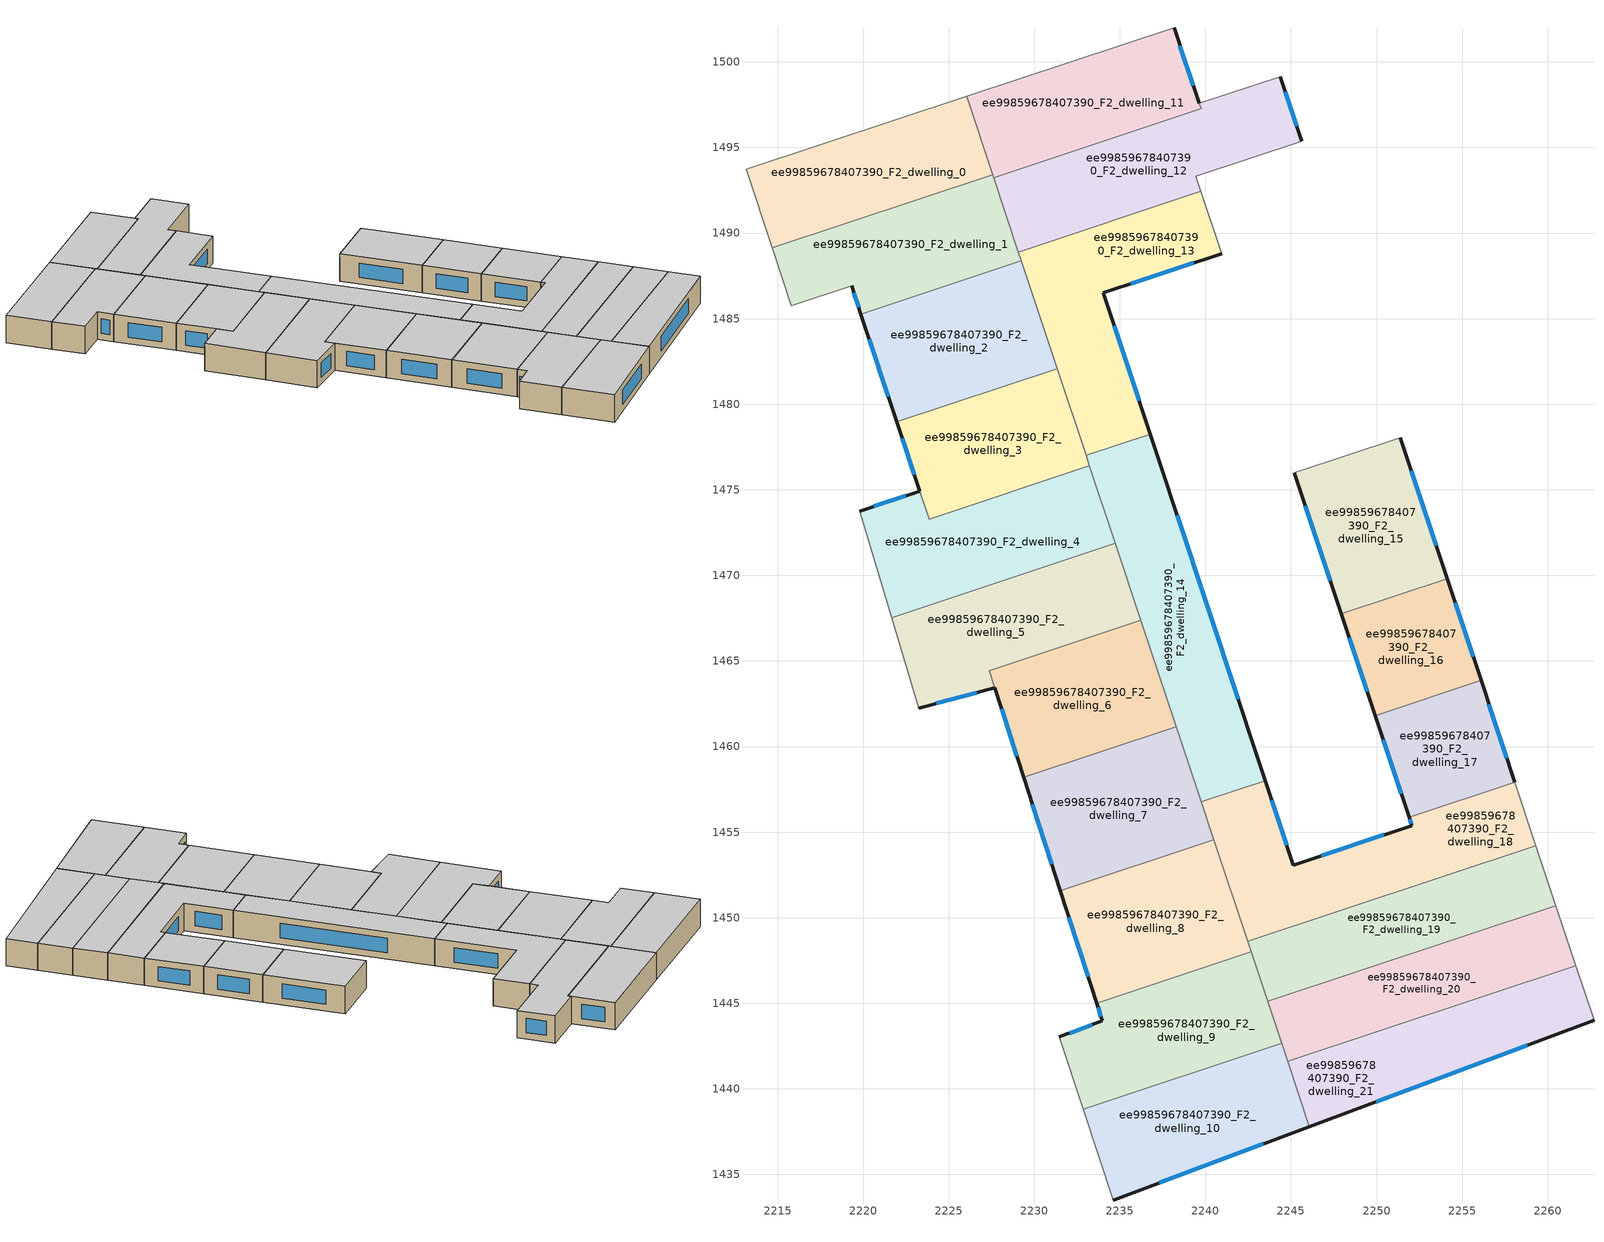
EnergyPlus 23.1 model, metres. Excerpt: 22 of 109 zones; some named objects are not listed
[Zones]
ee99859678407390_F2_dwelling_0
 floor to ee99859678407390_F1_dwelling_0 (EU_floor_Construction): 2226.05,1497.98 2227.57,1493.42 2214.68,1489.13 2213.16,1493.72 z6
 wall adiabatic (EU_wall_Construction): 2214.68,1489.13 2227.57,1493.42 2226.05,1497.98 2213.16,1493.72 2214.68,1489.13 z6:9
 ceiling to ee99859678407390_F3_dwelling_0 (EU_floor_Construction): 2227.57,1493.42 2226.05,1497.98 2213.16,1493.72 2214.68,1489.13 z9
ee99859678407390_F2_dwelling_1
 floor to ee99859678407390_F1_dwelling_1 (EU_floor_Construction): 2227.57,1493.42 2229.24,1488.39 2219.87,1485.27 2219.33,1486.91 2215.81,1485.75 2214.68,1489.13 z6
 wall outside (EU_wall_Construction): 2219.33,1486.91 2219.87,1485.27 z6:9
 wall adiabatic (EU_wall_Construction): 2227.57,1493.42 2214.68,1489.13 2215.81,1485.75 2219.33,1486.91 z6:9
 wall to ee99859678407390_F2_dwelling_2 (EU_wall_Construction): 2219.87,1485.27 2229.24,1488.39 z6:9
 wall to ee99859678407390_F2_dwelling_12 (EU_wall_Construction): 2229.07,1488.89 2227.63,1493.23 z6:9
 wall to ee99859678407390_F2_dwelling_11 (EU_wall_Construction): 2227.63,1493.23 2227.57,1493.42 z6:9
 wall to ee99859678407390_F2_dwelling_13 (EU_wall_Construction): 2229.24,1488.39 2229.07,1488.89 z6:9
 window (EU_Window_Construction): 2219.45,1486.52 2219.74,1485.66 z6.7:8.3
 ceiling to ee99859678407390_F3_dwelling_1 (EU_floor_Construction): 2229.24,1488.39 2227.57,1493.42 2214.68,1489.13 2215.81,1485.75 2219.33,1486.91 2219.87,1485.27 z9
ee99859678407390_F2_dwelling_10
 floor to ee99859678407390_F1_dwelling_10 (EU_floor_Construction): 2244.45,1442.67 2246.07,1437.79 2234.62,1433.5 2232.87,1438.82 z6
 wall outside (EU_wall_Construction): 2234.62,1433.5 2246.07,1437.79 z6:9
 wall to ee99859678407390_F2_dwelling_9 (EU_wall_Construction): 2244.45,1442.67 2232.87,1438.82 z6:9
 wall adiabatic (EU_wall_Construction): 2232.87,1438.82 2234.62,1433.5 z6:9
 wall to ee99859678407390_F2_dwelling_21 (EU_wall_Construction): 2246.07,1437.79 2244.8,1441.6 z6:9
 wall to ee99859678407390_F2_dwelling_20 (EU_wall_Construction): 2244.8,1441.6 2244.45,1442.67 z6:9
 window (EU_Window_Construction): 2237.31,1434.51 2243.38,1436.78 z6.7:8.3
 ceiling to ee99859678407390_F3_dwelling_10 (EU_floor_Construction): 2246.07,1437.79 2244.45,1442.67 2232.87,1438.82 2234.62,1433.5 z9
ee99859678407390_F2_dwelling_11
 floor to ee99859678407390_F1_dwelling_11 (EU_floor_Construction): 2238.17,1501.99 2239.74,1497.25 2227.63,1493.23 2226.05,1497.98 z6
 wall outside (EU_wall_Construction): 2239.64,1497.58 2238.17,1501.99 z6:9
 wall adiabatic (EU_wall_Construction): 2238.17,1501.99 2226.05,1497.98 2227.57,1493.42 z6:9
 wall to ee99859678407390_F2_dwelling_12 (EU_wall_Construction): 2227.63,1493.23 2239.74,1497.25 / 2239.75,1497.25 2239.64,1497.58 z6:9
 window (EU_Window_Construction): 2239.29,1498.62 2238.51,1500.95 z6.7:8.3
 ceiling to ee99859678407390_F3_dwelling_11 (EU_floor_Construction): 2239.74,1497.25 2238.17,1501.99 2226.05,1497.98 2227.63,1493.23 z9
ee99859678407390_F2_dwelling_12
 floor to ee99859678407390_F1_dwelling_12 (EU_floor_Construction): 2244.37,1499.14 2245.63,1495.35 2239.45,1493.31 2239.73,1492.44 2229.07,1488.89 2227.63,1493.23 2239.75,1497.25 2239.64,1497.58 z6
 wall outside (EU_wall_Construction): 2245.63,1495.35 2244.37,1499.14 z6:9
 wall adiabatic (EU_wall_Construction): 2244.37,1499.14 2239.64,1497.58 / 2239.73,1492.44 2239.45,1493.31 2245.63,1495.35 z6:9
 wall to ee99859678407390_F2_dwelling_13 (EU_wall_Construction): 2229.07,1488.89 2239.73,1492.44 z6:9
 window (EU_Window_Construction): 2245.34,1496.24 2244.67,1498.25 z6.7:8.3
 ceiling to ee99859678407390_F3_dwelling_12 (EU_floor_Construction): 2245.63,1495.35 2244.37,1499.14 2239.64,1497.58 2239.75,1497.25 2227.63,1493.23 2229.07,1488.89 2239.73,1492.44 2239.45,1493.31 z9
ee99859678407390_F2_dwelling_13
 floor to ee99859678407390_F1_dwelling_13 (EU_floor_Construction): 2239.73,1492.44 2240.94,1488.8 2234.02,1486.51 2236.77,1478.25 2233.03,1477.01 2229.07,1488.89 z6
 wall outside (EU_wall_Construction): 2236.77,1478.25 2234.02,1486.51 2240.94,1488.8 z6:9
 wall adiabatic (EU_wall_Construction): 2240.94,1488.8 2239.73,1492.44 z6:9
 wall to ee99859678407390_F2_dwelling_14 (EU_wall_Construction): 2233.03,1477.01 2236.77,1478.25 z6:9
 wall to ee99859678407390_F2_dwelling_2 (EU_wall_Construction): 2229.24,1488.39 2231.34,1482.09 z6:9
 wall to ee99859678407390_F2_dwelling_3 (EU_wall_Construction): 2231.34,1482.09 2233.03,1477.01 z6:9
 window (EU_Window_Construction): 2235.64,1487.05 2239.32,1488.26 / 2236.12,1480.19 2234.66,1484.57 z6.7:8.3
 ceiling to ee99859678407390_F3_dwelling_13 (EU_floor_Construction): 2236.77,1478.25 2234.02,1486.51 2240.94,1488.8 2239.73,1492.44 2229.07,1488.89 2233.03,1477.01 z9
ee99859678407390_F2_dwelling_14
 floor to ee99859678407390_F1_dwelling_14 (EU_floor_Construction): 2236.77,1478.25 2243.49,1458.01 2239.75,1456.77 2233.03,1477.01 z6
 wall outside (EU_wall_Construction): 2243.49,1458.01 2236.77,1478.25 z6:9
 wall to ee99859678407390_F2_dwelling_18 (EU_wall_Construction): 2239.75,1456.77 2243.49,1458.01 z6:9
 wall to ee99859678407390_F2_dwelling_6 (EU_wall_Construction): 2236.23,1467.37 2238.3,1461.16 z6:9
 wall to ee99859678407390_F2_dwelling_4 (EU_wall_Construction): 2233.23,1476.4 2234.74,1471.87 z6:9
 wall to ee99859678407390_F2_dwelling_7 (EU_wall_Construction): 2238.3,1461.16 2239.75,1456.77 z6:9
 wall to ee99859678407390_F2_dwelling_5 (EU_wall_Construction): 2234.74,1471.86 2236.23,1467.38 z6:9
 wall to ee99859678407390_F2_dwelling_3 (EU_wall_Construction): 2233.03,1477.01 2233.23,1476.4 z6:9
 window (EU_Window_Construction): 2241.91,1462.77 2238.35,1473.5 z6.7:8.3
 ceiling to ee99859678407390_F3_dwelling_14 (EU_floor_Construction): 2243.49,1458.01 2236.77,1478.25 2233.03,1477.01 2239.75,1456.77 z9
ee99859678407390_F2_dwelling_15
 floor to ee99859678407390_F1_dwelling_15 (EU_floor_Construction): 2251.38,1478.05 2254.12,1469.81 2247.94,1467.75 2245.2,1476 z6
 wall outside (EU_wall_Construction): 2254.12,1469.81 2251.38,1478.05 / 2245.2,1476 2247.94,1467.75 z6:9
 wall adiabatic (EU_wall_Construction): 2251.38,1478.05 2245.2,1476 z6:9
 wall to ee99859678407390_F2_dwelling_16 (EU_wall_Construction): 2247.94,1467.75 2254.12,1469.81 z6:9
 window (EU_Window_Construction): 2253.48,1471.75 2252.03,1476.12 / 2245.84,1474.07 2247.3,1469.69 z6.7:8.3
 ceiling to ee99859678407390_F3_dwelling_15 (EU_floor_Construction): 2254.12,1469.81 2251.38,1478.05 2245.2,1476 2247.94,1467.75 z9
ee99859678407390_F2_dwelling_16
 floor to ee99859678407390_F1_dwelling_16 (EU_floor_Construction): 2254.12,1469.81 2256.1,1463.86 2249.92,1461.8 2247.94,1467.75 z6
 wall outside (EU_wall_Construction): 2247.94,1467.75 2249.92,1461.8 / 2256.1,1463.86 2254.12,1469.81 z6:9
 wall to ee99859678407390_F2_dwelling_17 (EU_wall_Construction): 2249.92,1461.8 2256.1,1463.86 z6:9
 window (EU_Window_Construction): 2248.41,1466.36 2249.46,1463.2 / 2255.64,1465.26 2254.59,1468.41 z6.7:8.3
 ceiling to ee99859678407390_F3_dwelling_16 (EU_floor_Construction): 2256.1,1463.86 2254.12,1469.81 2247.94,1467.75 2249.92,1461.8 z9
ee99859678407390_F2_dwelling_17
 floor to ee99859678407390_F1_dwelling_17 (EU_floor_Construction): 2256.1,1463.86 2258.08,1457.91 2251.9,1455.86 2249.92,1461.8 z6
 wall outside (EU_wall_Construction): 2249.92,1461.8 2251.9,1455.86 / 2258.08,1457.91 2256.1,1463.86 z6:9
 wall to ee99859678407390_F2_dwelling_18 (EU_wall_Construction): 2251.9,1455.86 2258.08,1457.91 z6:9
 window (EU_Window_Construction): 2250.38,1460.41 2251.43,1457.25 / 2257.62,1459.31 2256.57,1462.46 z6.7:8.3
 ceiling to ee99859678407390_F3_dwelling_17 (EU_floor_Construction): 2258.08,1457.91 2256.1,1463.86 2249.92,1461.8 2251.9,1455.86 z9
ee99859678407390_F2_dwelling_18
 floor to ee99859678407390_F1_dwelling_18 (EU_floor_Construction): 2258.08,1457.91 2259.31,1454.21 2242.47,1448.61 2239.75,1456.77 2243.49,1458.01 2245.14,1453.08 2252.06,1455.38 2251.9,1455.86 z6
 wall outside (EU_wall_Construction): 2251.9,1455.86 2252.06,1455.38 2245.14,1453.08 2243.49,1458.01 z6:9
 wall adiabatic (EU_wall_Construction): 2259.31,1454.21 2258.08,1457.91 z6:9
 wall to ee99859678407390_F2_dwelling_19 (EU_wall_Construction): 2242.47,1448.61 2259.31,1454.21 z6:9
 wall to ee99859678407390_F2_dwelling_8 (EU_wall_Construction): 2240.49,1454.56 2242.47,1448.61 z6:9
 wall to ee99859678407390_F2_dwelling_7 (EU_wall_Construction): 2239.75,1456.77 2240.49,1454.56 z6:9
 window (EU_Window_Construction): 2244.75,1454.24 2243.88,1456.86 / 2250.43,1454.84 2246.76,1453.62 / 2251.94,1455.74 2252.02,1455.49 z6.7:8.3
 ceiling to ee99859678407390_F3_dwelling_18 (EU_floor_Construction): 2259.31,1454.21 2258.08,1457.91 2251.9,1455.86 2252.06,1455.38 2245.14,1453.08 2243.49,1458.01 2239.75,1456.77 2242.47,1448.61 z9
ee99859678407390_F2_dwelling_19
 floor to ee99859678407390_F1_dwelling_19 (EU_floor_Construction): 2259.31,1454.21 2260.48,1450.71 2243.63,1445.11 2242.47,1448.61 z6
 wall adiabatic (EU_wall_Construction): 2260.48,1450.71 2259.31,1454.21 z6:9
 wall to ee99859678407390_F2_dwelling_20 (EU_wall_Construction): 2243.63,1445.11 2260.48,1450.71 z6:9
 wall to ee99859678407390_F2_dwelling_9 (EU_wall_Construction): 2242.67,1448 2243.63,1445.11 z6:9
 wall to ee99859678407390_F2_dwelling_8 (EU_wall_Construction): 2242.47,1448.61 2242.67,1448 z6:9
 ceiling to ee99859678407390_F3_dwelling_19 (EU_floor_Construction): 2260.48,1450.71 2259.31,1454.21 2242.47,1448.61 2243.63,1445.11 z9
ee99859678407390_F2_dwelling_2
 floor to ee99859678407390_F1_dwelling_2 (EU_floor_Construction): 2229.24,1488.39 2231.34,1482.09 2221.97,1478.97 2219.87,1485.27 z6
 wall outside (EU_wall_Construction): 2219.87,1485.27 2221.97,1478.97 z6:9
 wall to ee99859678407390_F2_dwelling_3 (EU_wall_Construction): 2221.97,1478.97 2231.34,1482.09 z6:9
 window (EU_Window_Construction): 2220.36,1483.79 2221.48,1480.45 z6.7:8.3
 ceiling to ee99859678407390_F3_dwelling_2 (EU_floor_Construction): 2231.34,1482.09 2229.24,1488.39 2219.87,1485.27 2221.97,1478.97 z9
ee99859678407390_F2_dwelling_20
 floor to ee99859678407390_F1_dwelling_20 (EU_floor_Construction): 2260.48,1450.71 2261.64,1447.2 2244.8,1441.6 2243.63,1445.11 z6
 wall adiabatic (EU_wall_Construction): 2261.64,1447.2 2260.48,1450.71 z6:9
 wall to ee99859678407390_F2_dwelling_21 (EU_wall_Construction): 2244.8,1441.6 2261.64,1447.2 z6:9
 wall to ee99859678407390_F2_dwelling_9 (EU_wall_Construction): 2243.63,1445.11 2244.45,1442.67 z6:9
 ceiling to ee99859678407390_F3_dwelling_20 (EU_floor_Construction): 2261.64,1447.2 2260.48,1450.71 2243.63,1445.11 2244.8,1441.6 z9
ee99859678407390_F2_dwelling_21
 floor to ee99859678407390_F1_dwelling_21 (EU_floor_Construction): 2261.64,1447.2 2262.7,1444.01 2246.07,1437.79 2244.8,1441.6 z6
 wall outside (EU_wall_Construction): 2246.07,1437.79 2262.7,1444.01 z6:9
 wall adiabatic (EU_wall_Construction): 2262.7,1444.01 2261.64,1447.2 z6:9
 window (EU_Window_Construction): 2249.97,1439.25 2258.8,1442.55 z6.7:8.3
 ceiling to ee99859678407390_F3_dwelling_21 (EU_floor_Construction): 2262.7,1444.01 2261.64,1447.2 2244.8,1441.6 2246.07,1437.79 z9
ee99859678407390_F2_dwelling_3
 floor to ee99859678407390_F1_dwelling_3 (EU_floor_Construction): 2231.34,1482.09 2233.23,1476.4 2223.86,1473.29 2221.97,1478.97 z6
 wall outside (EU_wall_Construction): 2221.97,1478.97 2223.32,1474.92 z6:9
 wall to ee99859678407390_F2_dwelling_4 (EU_wall_Construction): 2223.32,1474.91 2223.86,1473.29 2233.23,1476.4 z6:9
 window (EU_Window_Construction): 2222.28,1478.02 2223,1475.87 z6.7:8.3
 ceiling to ee99859678407390_F3_dwelling_3 (EU_floor_Construction): 2233.23,1476.4 2231.34,1482.09 2221.97,1478.97 2223.86,1473.29 z9
ee99859678407390_F2_dwelling_4
 floor to ee99859678407390_F1_dwelling_4 (EU_floor_Construction): 2233.23,1476.4 2234.74,1471.87 2221.66,1467.52 2219.8,1473.75 2223.32,1474.91 2223.86,1473.29 z6
 wall outside (EU_wall_Construction): 2223.32,1474.91 2219.8,1473.75 z6:9
 wall adiabatic (EU_wall_Construction): 2219.8,1473.75 2221.66,1467.52 z6:9
 wall to ee99859678407390_F2_dwelling_5 (EU_wall_Construction): 2221.66,1467.52 2234.74,1471.87 z6:9
 window (EU_Window_Construction): 2222.49,1474.64 2220.63,1474.03 z6.7:8.3
 ceiling to ee99859678407390_F3_dwelling_4 (EU_floor_Construction): 2234.74,1471.87 2233.23,1476.4 2223.86,1473.29 2223.32,1474.91 2219.8,1473.75 2221.66,1467.52 z9
ee99859678407390_F2_dwelling_5
 floor to ee99859678407390_F1_dwelling_5 (EU_floor_Construction): 2234.74,1471.87 2236.23,1467.38 2227.37,1464.43 2227.69,1463.43 2223.24,1462.24 2221.66,1467.52 z6
 wall outside (EU_wall_Construction): 2223.24,1462.24 2227.69,1463.43 z6:9
 wall adiabatic (EU_wall_Construction): 2221.66,1467.52 2223.24,1462.24 z6:9
 wall to ee99859678407390_F2_dwelling_6 (EU_wall_Construction): 2227.69,1463.43 2227.37,1464.43 2236.23,1467.38 z6:9
 window (EU_Window_Construction): 2224.28,1462.52 2226.65,1463.15 z6.7:8.3
 ceiling to ee99859678407390_F3_dwelling_5 (EU_floor_Construction): 2236.23,1467.38 2234.74,1471.87 2221.66,1467.52 2223.24,1462.24 2227.69,1463.43 2227.37,1464.43 z9
ee99859678407390_F2_dwelling_6
 floor to ee99859678407390_F1_dwelling_6 (EU_floor_Construction): 2236.23,1467.38 2238.3,1461.16 2229.38,1458.2 2227.37,1464.43 z6
 wall outside (EU_wall_Construction): 2227.69,1463.43 2229.38,1458.2 z6:9
 wall to ee99859678407390_F2_dwelling_7 (EU_wall_Construction): 2229.38,1458.2 2238.3,1461.16 z6:9
 window (EU_Window_Construction): 2228.09,1462.2 2228.98,1459.42 z6.7:8.3
 ceiling to ee99859678407390_F3_dwelling_6 (EU_floor_Construction): 2238.3,1461.16 2236.23,1467.38 2227.37,1464.43 2229.38,1458.2 z9
ee99859678407390_F2_dwelling_7
 floor to ee99859678407390_F1_dwelling_7 (EU_floor_Construction): 2238.3,1461.16 2240.49,1454.56 2231.52,1451.58 2229.38,1458.2 z6
 wall outside (EU_wall_Construction): 2229.38,1458.2 2231.52,1451.58 z6:9
 wall to ee99859678407390_F2_dwelling_8 (EU_wall_Construction): 2231.52,1451.58 2240.49,1454.56 z6:9
 window (EU_Window_Construction): 2229.88,1456.64 2231.02,1453.13 z6.7:8.3
 ceiling to ee99859678407390_F3_dwelling_7 (EU_floor_Construction): 2240.49,1454.56 2238.3,1461.16 2229.38,1458.2 2231.52,1451.58 z9
ee99859678407390_F2_dwelling_8
 floor to ee99859678407390_F1_dwelling_8 (EU_floor_Construction): 2240.49,1454.56 2242.67,1448 2233.65,1445 2231.52,1451.58 z6
 wall outside (EU_wall_Construction): 2231.52,1451.58 2233.65,1445 z6:9
 wall to ee99859678407390_F2_dwelling_9 (EU_wall_Construction): 2233.65,1445 2242.67,1448 z6:9
 window (EU_Window_Construction): 2232.02,1450.03 2233.15,1446.54 z6.7:8.3
 ceiling to ee99859678407390_F3_dwelling_8 (EU_floor_Construction): 2242.67,1448 2240.49,1454.56 2231.52,1451.58 2233.65,1445 z9
ee99859678407390_F2_dwelling_9
 floor to ee99859678407390_F1_dwelling_9 (EU_floor_Construction): 2242.67,1448 2244.45,1442.67 2232.87,1438.82 2231.47,1443.04 2233.98,1443.98 2233.65,1445 z6
 wall outside (EU_wall_Construction): 2233.65,1445 2233.98,1443.98 2231.47,1443.04 z6:9
 wall adiabatic (EU_wall_Construction): 2231.47,1443.04 2232.87,1438.82 z6:9
 window (EU_Window_Construction): 2233.39,1443.76 2232.06,1443.26 / 2233.72,1444.76 2233.9,1444.22 z6.7:8.3
 ceiling to ee99859678407390_F3_dwelling_9 (EU_floor_Construction): 2244.45,1442.67 2242.67,1448 2233.65,1445 2233.98,1443.98 2231.47,1443.04 2232.87,1438.82 z9
[Building]
EU S2 Campaign: North Axis=0; Terrain=City; Solar Distribution=FullExterior
[Site:Location]
Budapest.Ferenc.Liszt.Intl.AP: Latitude=47.437; Longitude=19.256; Time Zone=1; Elevation=185
[SizingPeriod:WeatherFileDays]
AnnualSizingPeriod: Begin Month=1; Begin Day of Month=1; End Month=12; End Day of Month=31; Day of Week for Start Day=Monday; Use Weather File Daylight Saving Period=No; Use Weather File Rain and Snow Indicators=No
[MATERIAL]
EU_InternalMass_Material: Roughness=MediumRough; Thickness=0.1; Conductivity=1; Density=1800; Specific Heat=900; Thermal Absorptance=0.9; Solar Absorptance=0.7; Visible Absorptance=0.7
[MATERIAL:NOMASS] Roughness=MediumRough; Thermal Absorptance=0.9; Solar Absorptance=0.7; Visible Absorptance=0.7
Name | Thermal Resistance
EU_wall_NoMass | 0.832559
EU_floor_NoMass | 0.872794
[WINDOWMATERIAL:SIMPLEGLAZINGSYSTEM]
EU_Window_SimpleGlazing: UFactor=2.79869; Solar Heat Gain Coefficient=0.75; Visible Transmittance=0.75
[CONSTRUCTION]
EU_wall_Construction: EU_wall_NoMass
EU_floor_Construction: EU_floor_NoMass
EU_Window_Construction: EU_Window_SimpleGlazing
EU_InternalMass_Construction: EU_InternalMass_Material
[ZONE] Type=1; Multiplier=1; Ceiling Height=autocalculate; Floor Area=autocalculate; Part of Total Floor Area=Yes
Name | Volume
ee99859678407390_F2_dwelling_0 | 196.635
ee99859678407390_F2_dwelling_1 | 196.613
ee99859678407390_F2_dwelling_10 | 196.616
ee99859678407390_F2_dwelling_11 | 191.482
ee99859678407390_F2_dwelling_12 | 230.436
ee99859678407390_F2_dwelling_13 | 231.798
ee99859678407390_F2_dwelling_14 | 252.168
ee99859678407390_F2_dwelling_15 | 169.916
ee99859678407390_F2_dwelling_16 | 122.53
ee99859678407390_F2_dwelling_17 | 122.511
ee99859678407390_F2_dwelling_18 | 252.234
ee99859678407390_F2_dwelling_19; ee99859678407390_F2_dwelling_21 | 196.64
ee99859678407390_F2_dwelling_2 | 196.642
ee99859678407390_F2_dwelling_20 | 196.612
ee99859678407390_F2_dwelling_3 | 177.378
ee99859678407390_F2_dwelling_4 | 215.825
ee99859678407390_F2_dwelling_5 | 209.235
ee99859678407390_F2_dwelling_6 | 184.004
ee99859678407390_F2_dwelling_7 | 196.633
ee99859678407390_F2_dwelling_8 | 196.632
ee99859678407390_F2_dwelling_9 | 196.629
[INTERNALMASS] Construction=EU_InternalMass_Construction
Name | Zone or ZoneList | Surface Area
ee99859678407390_F2_dwelling_0_EU_InternalMass | ee99859678407390_F2_dwelling_0 | 65.5451
ee99859678407390_F2_dwelling_1_EU_InternalMass | ee99859678407390_F2_dwelling_1 | 65.5376
ee99859678407390_F2_dwelling_2_EU_InternalMass | ee99859678407390_F2_dwelling_2 | 65.5476
ee99859678407390_F2_dwelling_3_EU_InternalMass | ee99859678407390_F2_dwelling_3 | 59.1442
ee99859678407390_F2_dwelling_4_EU_InternalMass | ee99859678407390_F2_dwelling_4 | 71.9424
ee99859678407390_F2_dwelling_5_EU_InternalMass | ee99859678407390_F2_dwelling_5 | 69.7447
ee99859678407390_F2_dwelling_6_EU_InternalMass | ee99859678407390_F2_dwelling_6 | 61.3518
ee99859678407390_F2_dwelling_7_EU_InternalMass | ee99859678407390_F2_dwelling_7 | 65.5443
ee99859678407390_F2_dwelling_8_EU_InternalMass | ee99859678407390_F2_dwelling_8 | 65.5439
ee99859678407390_F2_dwelling_9_EU_InternalMass | ee99859678407390_F2_dwelling_9 | 65.543
ee99859678407390_F2_dwelling_10_EU_InternalMass | ee99859678407390_F2_dwelling_10 | 65.5389
ee99859678407390_F2_dwelling_11_EU_InternalMass | ee99859678407390_F2_dwelling_11 | 63.8403
ee99859678407390_F2_dwelling_12_EU_InternalMass | ee99859678407390_F2_dwelling_12 | 76.8079
ee99859678407390_F2_dwelling_13_EU_InternalMass | ee99859678407390_F2_dwelling_13 | 77.2788
ee99859678407390_F2_dwelling_14_EU_InternalMass | ee99859678407390_F2_dwelling_14 | 84.044
ee99859678407390_F2_dwelling_15_EU_InternalMass | ee99859678407390_F2_dwelling_15 | 56.6393
ee99859678407390_F2_dwelling_16_EU_InternalMass | ee99859678407390_F2_dwelling_16 | 40.8433
ee99859678407390_F2_dwelling_17_EU_InternalMass | ee99859678407390_F2_dwelling_17 | 40.8371
ee99859678407390_F2_dwelling_18_EU_InternalMass | ee99859678407390_F2_dwelling_18 | 84.0788
ee99859678407390_F2_dwelling_19_EU_InternalMass | ee99859678407390_F2_dwelling_19 | 65.5465
ee99859678407390_F2_dwelling_20_EU_InternalMass | ee99859678407390_F2_dwelling_20 | 65.5375
ee99859678407390_F2_dwelling_21_EU_InternalMass | ee99859678407390_F2_dwelling_21 | 65.5468
[OTHEREQUIPMENT] Fuel Type=Electricity; Design Level Calculation Method=Watts/Area; Power per Zone Floor Area=1; Fraction Latent=0; Fraction Radiant=0; Fraction Lost=0; Carbon Dioxide Generation Rate=0; EndUse Subcategory=EU_Step8_InternalGains
Name | Zone or ZoneList or Space or SpaceList | Schedule
EU_Step8_InternalGain_ee99859678407390_F2_dwelling_0_f000 | ee99859678407390_F2_dwelling_0 | EU_Step8_GainSchedule_ee99859678407390_F2_dwelling_0_f000
EU_Step8_InternalGain_ee99859678407390_F2_dwelling_1_f000 | ee99859678407390_F2_dwelling_1 | EU_Step8_GainSchedule_ee99859678407390_F2_dwelling_1_f000
EU_Step8_InternalGain_ee99859678407390_F2_dwelling_2_f000 | ee99859678407390_F2_dwelling_2 | EU_Step8_GainSchedule_ee99859678407390_F2_dwelling_2_f000
EU_Step8_InternalGain_ee99859678407390_F2_dwelling_3_f000 | ee99859678407390_F2_dwelling_3 | EU_Step8_GainSchedule_ee99859678407390_F2_dwelling_3_f000
EU_Step8_InternalGain_ee99859678407390_F2_dwelling_4_f000 | ee99859678407390_F2_dwelling_4 | EU_Step8_GainSchedule_ee99859678407390_F2_dwelling_4_f000
EU_Step8_InternalGain_ee99859678407390_F2_dwelling_5_f000 | ee99859678407390_F2_dwelling_5 | EU_Step8_GainSchedule_ee99859678407390_F2_dwelling_5_f000
EU_Step8_InternalGain_ee99859678407390_F2_dwelling_6_f000 | ee99859678407390_F2_dwelling_6 | EU_Step8_GainSchedule_ee99859678407390_F2_dwelling_6_f000
EU_Step8_InternalGain_ee99859678407390_F2_dwelling_7_f000 | ee99859678407390_F2_dwelling_7 | EU_Step8_GainSchedule_ee99859678407390_F2_dwelling_7_f000
EU_Step8_InternalGain_ee99859678407390_F2_dwelling_8_f000 | ee99859678407390_F2_dwelling_8 | EU_Step8_GainSchedule_ee99859678407390_F2_dwelling_8_f000
EU_Step8_InternalGain_ee99859678407390_F2_dwelling_9_f000 | ee99859678407390_F2_dwelling_9 | EU_Step8_GainSchedule_ee99859678407390_F2_dwelling_9_f000
EU_Step8_InternalGain_ee99859678407390_F2_dwelling_10_f000 | ee99859678407390_F2_dwelling_10 | EU_Step8_GainSchedule_ee99859678407390_F2_dwelling_10_f000
EU_Step8_InternalGain_ee99859678407390_F2_dwelling_11_f000 | ee99859678407390_F2_dwelling_11 | EU_Step8_GainSchedule_ee99859678407390_F2_dwelling_11_f000
EU_Step8_InternalGain_ee99859678407390_F2_dwelling_12_f000 | ee99859678407390_F2_dwelling_12 | EU_Step8_GainSchedule_ee99859678407390_F2_dwelling_12_f000
EU_Step8_InternalGain_ee99859678407390_F2_dwelling_13_f000 | ee99859678407390_F2_dwelling_13 | EU_Step8_GainSchedule_ee99859678407390_F2_dwelling_13_f000
EU_Step8_InternalGain_ee99859678407390_F2_dwelling_14_f000 | ee99859678407390_F2_dwelling_14 | EU_Step8_GainSchedule_ee99859678407390_F2_dwelling_14_f000
EU_Step8_InternalGain_ee99859678407390_F2_dwelling_15_f000 | ee99859678407390_F2_dwelling_15 | EU_Step8_GainSchedule_ee99859678407390_F2_dwelling_15_f000
EU_Step8_InternalGain_ee99859678407390_F2_dwelling_16_f000 | ee99859678407390_F2_dwelling_16 | EU_Step8_GainSchedule_ee99859678407390_F2_dwelling_16_f000
EU_Step8_InternalGain_ee99859678407390_F2_dwelling_17_f000 | ee99859678407390_F2_dwelling_17 | EU_Step8_GainSchedule_ee99859678407390_F2_dwelling_17_f000
EU_Step8_InternalGain_ee99859678407390_F2_dwelling_18_f000 | ee99859678407390_F2_dwelling_18 | EU_Step8_GainSchedule_ee99859678407390_F2_dwelling_18_f000
EU_Step8_InternalGain_ee99859678407390_F2_dwelling_19_f000 | ee99859678407390_F2_dwelling_19 | EU_Step8_GainSchedule_ee99859678407390_F2_dwelling_19_f000
EU_Step8_InternalGain_ee99859678407390_F2_dwelling_20_f000 | ee99859678407390_F2_dwelling_20 | EU_Step8_GainSchedule_ee99859678407390_F2_dwelling_20_f000
EU_Step8_InternalGain_ee99859678407390_F2_dwelling_21_f000 | ee99859678407390_F2_dwelling_21 | EU_Step8_GainSchedule_ee99859678407390_F2_dwelling_21_f000
[ZONEVENTILATION:DESIGNFLOWRATE] Schedule=EU_AlwaysOn; Design Flow Rate Calculation Method=AirChanges/Hour; Air Changes per Hour=0.475469; Ventilation Type=Natural; Fan Pressure Rise=0; Fan Total Efficiency=1; Constant Term Coefficient=1; Temperature Term Coefficient=0; Velocity Term Coefficient=0; Velocity Squared Term Coefficient=0; Minimum Indoor Temperature=-100; Maximum Indoor Temperature=100; Delta Temperature=-100; Minimum Outdoor Temperature=-100; Maximum Outdoor Temperature=100; Maximum Wind Speed=40
Name | Zone or ZoneList or Space or SpaceList
EU_ConstantAir_ee99859678407390_F2_dwelling_0 | ee99859678407390_F2_dwelling_0
EU_ConstantAir_ee99859678407390_F2_dwelling_1 | ee99859678407390_F2_dwelling_1
EU_ConstantAir_ee99859678407390_F2_dwelling_2 | ee99859678407390_F2_dwelling_2
EU_ConstantAir_ee99859678407390_F2_dwelling_3 | ee99859678407390_F2_dwelling_3
EU_ConstantAir_ee99859678407390_F2_dwelling_4 | ee99859678407390_F2_dwelling_4
EU_ConstantAir_ee99859678407390_F2_dwelling_5 | ee99859678407390_F2_dwelling_5
EU_ConstantAir_ee99859678407390_F2_dwelling_6 | ee99859678407390_F2_dwelling_6
EU_ConstantAir_ee99859678407390_F2_dwelling_7 | ee99859678407390_F2_dwelling_7
EU_ConstantAir_ee99859678407390_F2_dwelling_8 | ee99859678407390_F2_dwelling_8
EU_ConstantAir_ee99859678407390_F2_dwelling_9 | ee99859678407390_F2_dwelling_9
EU_ConstantAir_ee99859678407390_F2_dwelling_10 | ee99859678407390_F2_dwelling_10
EU_ConstantAir_ee99859678407390_F2_dwelling_11 | ee99859678407390_F2_dwelling_11
EU_ConstantAir_ee99859678407390_F2_dwelling_12 | ee99859678407390_F2_dwelling_12
EU_ConstantAir_ee99859678407390_F2_dwelling_13 | ee99859678407390_F2_dwelling_13
EU_ConstantAir_ee99859678407390_F2_dwelling_14 | ee99859678407390_F2_dwelling_14
EU_ConstantAir_ee99859678407390_F2_dwelling_15 | ee99859678407390_F2_dwelling_15
EU_ConstantAir_ee99859678407390_F2_dwelling_16 | ee99859678407390_F2_dwelling_16
EU_ConstantAir_ee99859678407390_F2_dwelling_17 | ee99859678407390_F2_dwelling_17
EU_ConstantAir_ee99859678407390_F2_dwelling_18 | ee99859678407390_F2_dwelling_18
EU_ConstantAir_ee99859678407390_F2_dwelling_19 | ee99859678407390_F2_dwelling_19
EU_ConstantAir_ee99859678407390_F2_dwelling_20 | ee99859678407390_F2_dwelling_20
EU_ConstantAir_ee99859678407390_F2_dwelling_21 | ee99859678407390_F2_dwelling_21
[HVACTEMPLATE:ZONE:IDEALLOADSAIRSYSTEM] System Availability Schedule=EU_AlwaysOn; Maximum Heating Supply Air Temperature=50; Minimum Cooling Supply Air Temperature=13; Maximum Heating Supply Air Humidity Ratio=0.0156; Minimum Cooling Supply Air Humidity Ratio=0.0077; Heating Limit=NoLimit; Cooling Limit=NoLimit; Heating Availability Schedule=EU_AlwaysOn; Cooling Availability Schedule=EU_CoolingOff; Dehumidification Control Type=ConstantSensibleHeatRatio; Cooling Sensible Heat Ratio=0.7; Dehumidification Setpoint=60; Humidification Control Type=None; Humidification Setpoint=30; Outdoor Air Method=None; Outdoor Air Flow Rate per Person=0.00944; Outdoor Air Flow Rate per Zone Floor Area=0; Outdoor Air Flow Rate per Zone=0; Demand Controlled Ventilation Type=None; Outdoor Air Economizer Type=NoEconomizer; Heat Recovery Type=None; Sensible Heat Recovery Effectiveness=0.7; Latent Heat Recovery Effectiveness=0.65
Name | Template Thermostat
ee99859678407390_F2_dwelling_0 | EU_HeatOnly_ee99859678407390_F2_dwelling_0
ee99859678407390_F2_dwelling_1 | EU_HeatOnly_ee99859678407390_F2_dwelling_1
ee99859678407390_F2_dwelling_2 | EU_HeatOnly_ee99859678407390_F2_dwelling_2
ee99859678407390_F2_dwelling_3 | EU_HeatOnly_ee99859678407390_F2_dwelling_3
ee99859678407390_F2_dwelling_4 | EU_HeatOnly_ee99859678407390_F2_dwelling_4
ee99859678407390_F2_dwelling_5 | EU_HeatOnly_ee99859678407390_F2_dwelling_5
ee99859678407390_F2_dwelling_6 | EU_HeatOnly_ee99859678407390_F2_dwelling_6
ee99859678407390_F2_dwelling_7 | EU_HeatOnly_ee99859678407390_F2_dwelling_7
ee99859678407390_F2_dwelling_8 | EU_HeatOnly_ee99859678407390_F2_dwelling_8
ee99859678407390_F2_dwelling_9 | EU_HeatOnly_ee99859678407390_F2_dwelling_9
ee99859678407390_F2_dwelling_10 | EU_HeatOnly_ee99859678407390_F2_dwelling_10
ee99859678407390_F2_dwelling_11 | EU_HeatOnly_ee99859678407390_F2_dwelling_11
ee99859678407390_F2_dwelling_12 | EU_HeatOnly_ee99859678407390_F2_dwelling_12
ee99859678407390_F2_dwelling_13 | EU_HeatOnly_ee99859678407390_F2_dwelling_13
ee99859678407390_F2_dwelling_14 | EU_HeatOnly_ee99859678407390_F2_dwelling_14
ee99859678407390_F2_dwelling_15 | EU_HeatOnly_ee99859678407390_F2_dwelling_15
ee99859678407390_F2_dwelling_16 | EU_HeatOnly_ee99859678407390_F2_dwelling_16
ee99859678407390_F2_dwelling_17 | EU_HeatOnly_ee99859678407390_F2_dwelling_17
ee99859678407390_F2_dwelling_18 | EU_HeatOnly_ee99859678407390_F2_dwelling_18
ee99859678407390_F2_dwelling_19 | EU_HeatOnly_ee99859678407390_F2_dwelling_19
ee99859678407390_F2_dwelling_20 | EU_HeatOnly_ee99859678407390_F2_dwelling_20
ee99859678407390_F2_dwelling_21 | EU_HeatOnly_ee99859678407390_F2_dwelling_21
[SIZING:ZONE] Zone Cooling Design Supply Air Temperature Input Method=SupplyAirTemperature; Zone Cooling Design Supply Air Temperature=13; Zone Heating Design Supply Air Temperature Input Method=SupplyAirTemperature; Zone Heating Design Supply Air Temperature=50; Zone Cooling Design Supply Air Humidity Ratio=0.008; Zone Heating Design Supply Air Humidity Ratio=0.008; Cooling Design Air Flow Method=DesignDay; Cooling Design Air Flow Rate=0; Cooling Minimum Air Flow per Zone Floor Area=0.000762; Cooling Minimum Air Flow=0; Cooling Minimum Air Flow Fraction=0.2; Heating Design Air Flow Method=DesignDay; Heating Design Air Flow Rate=0; Heating Maximum Air Flow per Zone Floor Area=0.002032; Heating Maximum Air Flow=0.141576; Heating Maximum Air Flow Fraction=0.3; Account for Dedicated Outdoor Air System=No; Dedicated Outdoor Air System Control Strategy=NeutralSupplyAir; Dedicated Outdoor Air Low Setpoint Temperature for Design=autosize; Dedicated Outdoor Air High Setpoint Temperature for Design=autosize; Zone Load Sizing Method=Sensible Load Only No Latent Load; Zone Latent Cooling Design Supply Air Humidity Ratio Input Method=HumidityRatioDifference; Zone Cooling Design Supply Air Humidity Ratio Difference=0.005; Zone Latent Heating Design Supply Air Humidity Ratio Input Method=HumidityRatioDifference; Zone Humidification Design Supply Air Humidity Ratio Difference=0.005
ee99859678407390_F2_dwelling_0; ee99859678407390_F2_dwelling_1; ee99859678407390_F2_dwelling_2; ee99859678407390_F2_dwelling_3; ee99859678407390_F2_dwelling_4; ee99859678407390_F2_dwelling_5; ee99859678407390_F2_dwelling_6; ee99859678407390_F2_dwelling_7; ee99859678407390_F2_dwelling_8; ee99859678407390_F2_dwelling_9; ee99859678407390_F2_dwelling_10; ee99859678407390_F2_dwelling_11; ee99859678407390_F2_dwelling_12; ee99859678407390_F2_dwelling_13; ee99859678407390_F2_dwelling_14; ee99859678407390_F2_dwelling_15; ee99859678407390_F2_dwelling_16; ee99859678407390_F2_dwelling_17; ee99859678407390_F2_dwelling_18; ee99859678407390_F2_dwelling_19; ee99859678407390_F2_dwelling_20; ee99859678407390_F2_dwelling_21
[SCHEDULE:CONSTANT]
Name | Hourly Value
EU_AlwaysOn | 1
EU_CoolingOff | 0
[SCHEDULE:FILE] Column Number=1; Rows to Skip at Top=0; Number of Hours of Data=8760; Column Separator=Comma; Interpolate to Timestep=No; Minutes per Item=60; Adjust Schedule for Daylight Savings=Yes
Name | File
EU_Step8_GainSchedule_ee99859678407390_F2_dwelling_0_f000 | ../../schedules/ee99859678407390/ee99859678407390_F2_dwelling_0_f000_gain.csv
EU_Step8_GainSchedule_ee99859678407390_F2_dwelling_1_f000 | ../../schedules/ee99859678407390/ee99859678407390_F2_dwelling_1_f000_gain.csv
EU_Step8_GainSchedule_ee99859678407390_F2_dwelling_2_f000 | ../../schedules/ee99859678407390/ee99859678407390_F2_dwelling_2_f000_gain.csv
EU_Step8_GainSchedule_ee99859678407390_F2_dwelling_3_f000 | ../../schedules/ee99859678407390/ee99859678407390_F2_dwelling_3_f000_gain.csv
EU_Step8_GainSchedule_ee99859678407390_F2_dwelling_4_f000 | ../../schedules/ee99859678407390/ee99859678407390_F2_dwelling_4_f000_gain.csv
EU_Step8_GainSchedule_ee99859678407390_F2_dwelling_5_f000 | ../../schedules/ee99859678407390/ee99859678407390_F2_dwelling_5_f000_gain.csv
EU_Step8_GainSchedule_ee99859678407390_F2_dwelling_6_f000 | ../../schedules/ee99859678407390/ee99859678407390_F2_dwelling_6_f000_gain.csv
EU_Step8_GainSchedule_ee99859678407390_F2_dwelling_7_f000 | ../../schedules/ee99859678407390/ee99859678407390_F2_dwelling_7_f000_gain.csv
EU_Step8_GainSchedule_ee99859678407390_F2_dwelling_8_f000 | ../../schedules/ee99859678407390/ee99859678407390_F2_dwelling_8_f000_gain.csv
EU_Step8_GainSchedule_ee99859678407390_F2_dwelling_9_f000 | ../../schedules/ee99859678407390/ee99859678407390_F2_dwelling_9_f000_gain.csv
EU_Step8_GainSchedule_ee99859678407390_F2_dwelling_10_f000 | ../../schedules/ee99859678407390/ee99859678407390_F2_dwelling_10_f000_gain.csv
EU_Step8_GainSchedule_ee99859678407390_F2_dwelling_11_f000 | ../../schedules/ee99859678407390/ee99859678407390_F2_dwelling_11_f000_gain.csv
EU_Step8_GainSchedule_ee99859678407390_F2_dwelling_12_f000 | ../../schedules/ee99859678407390/ee99859678407390_F2_dwelling_12_f000_gain.csv
EU_Step8_GainSchedule_ee99859678407390_F2_dwelling_13_f000 | ../../schedules/ee99859678407390/ee99859678407390_F2_dwelling_13_f000_gain.csv
EU_Step8_GainSchedule_ee99859678407390_F2_dwelling_14_f000 | ../../schedules/ee99859678407390/ee99859678407390_F2_dwelling_14_f000_gain.csv
EU_Step8_GainSchedule_ee99859678407390_F2_dwelling_15_f000 | ../../schedules/ee99859678407390/ee99859678407390_F2_dwelling_15_f000_gain.csv
EU_Step8_GainSchedule_ee99859678407390_F2_dwelling_16_f000 | ../../schedules/ee99859678407390/ee99859678407390_F2_dwelling_16_f000_gain.csv
EU_Step8_GainSchedule_ee99859678407390_F2_dwelling_17_f000 | ../../schedules/ee99859678407390/ee99859678407390_F2_dwelling_17_f000_gain.csv
EU_Step8_GainSchedule_ee99859678407390_F2_dwelling_18_f000 | ../../schedules/ee99859678407390/ee99859678407390_F2_dwelling_18_f000_gain.csv
EU_Step8_GainSchedule_ee99859678407390_F2_dwelling_19_f000 | ../../schedules/ee99859678407390/ee99859678407390_F2_dwelling_19_f000_gain.csv
EU_Step8_GainSchedule_ee99859678407390_F2_dwelling_20_f000 | ../../schedules/ee99859678407390/ee99859678407390_F2_dwelling_20_f000_gain.csv
EU_Step8_GainSchedule_ee99859678407390_F2_dwelling_21_f000 | ../../schedules/ee99859678407390/ee99859678407390_F2_dwelling_21_f000_gain.csv
